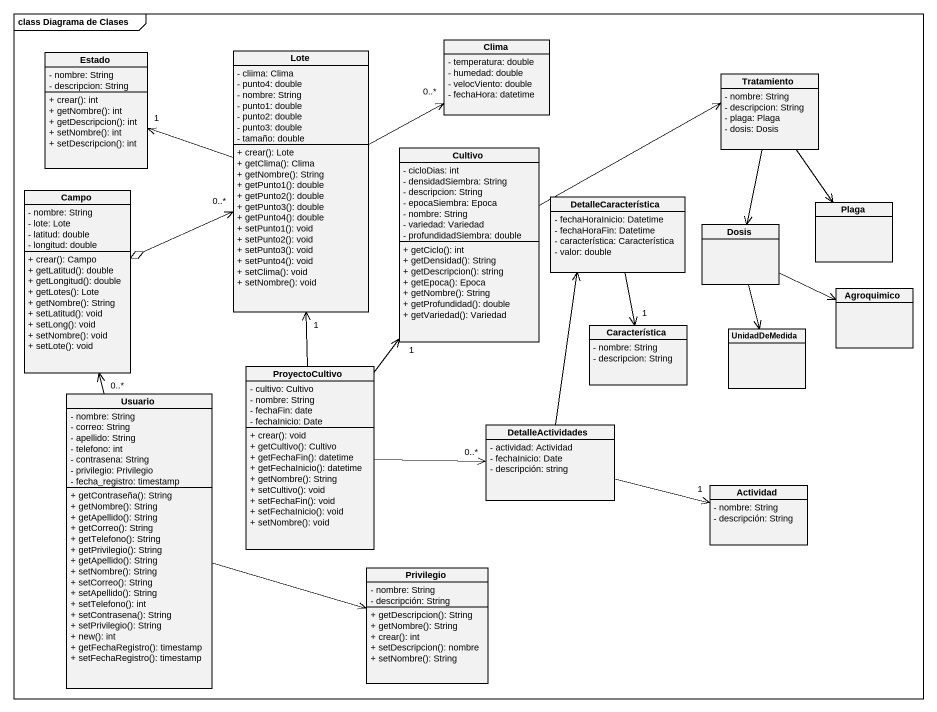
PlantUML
@startuml
mainframe class Diagrama de Clases
hide circle
hide empty members
skinparam classAttributeIconSize 0
class Clima {
  - temperatura: double
  - humedad: double
  - velocViento: double
  - fechaHora: datetime
}
class Estado {
  - nombre: String
  - descripcion: String
  + crear(): int
  + getNombre(): int
  + getDescripcion(): int
  + setNombre(): int
  + setDescripcion(): int
}
class Lote {
  - cliima: Clima
  - punto4: double
  - nombre: String
  - punto1: double
  - punto2: double
  - punto3: double
  - tamaño: double
  + crear(): Lote
  + getClima(): Clima
  + getNombre(): String
  + getPunto1(): double
  + getPunto2(): double
  + getPunto3(): double
  + getPunto4(): double
  + setPunto1(): void
  + setPunto2(): void
  + setPunto3(): void
  + setPunto4(): void
  + setClima(): void
  + setNombre(): void
}
class Tratamiento {
  - nombre: String
  - descripcion: String
  - plaga: Plaga
  - dosis: Dosis
}
class Cultivo {
  - cicloDias: int
  - densidadSiembra: String
  - descripcion: String
  - epocaSiembra: Epoca
  - nombre: String
  - variedad: Variedad
  - profundidadSiembra: double
  + getCiclo(): int
  + getDensidad(): String
  + getDescripcion(): string
  + getEpoca(): Epoca
  + getNombre(): String
  + getProfundidad(): double
  + getVariedad(): Variedad
}
class Campo {
  - nombre: String
  - lote: Lote
  - latitud: double
  - longitud: double
  + crear(): Campo
  + getLatitud(): double
  + getLongitud(): double
  + getLotes(): Lote
  + getNombre(): String
  + setLatitud(): void
  + setLong(): void
  + setNombre(): void
  + setLote(): void
}
class DetalleCaracterística {
  - fechaHoraInicio: Datetime
  - fechaHoraFin: Datetime
  - característica: Característica
  - valor: double
}
class Dosis
class Plaga
class Agroquimico
class Característica {
  - nombre: String
  - descripcion: String
}
class UnidadDeMedida
class Usuario {
  - nombre: String
  - correo: String
  - apellido: String
  - telefono: int
  - contrasena: String
  - privilegio: Privilegio
  - fecha_registro: timestamp
  + getContraseña(): String
  + getNombre(): String
  + getApellido(): String
  + getCorreo(): String
  + getTelefono(): String
  + getPrivilegio(): String
  + getApellido(): String
  + setNombre(): String
  + setCorreo(): String
  + setApellido(): String
  + setTelefono(): int
  + setContrasena(): String
  + setPrivilegio(): String
  + new(): int
  + getFechaRegistro(): timestamp
  + setFechaRegistro(): timestamp
}
class ProyectoCultivo {
  - cultivo: Cultivo
  - nombre: String
  - fechaFin: date
  - fechaInicio: Date
  + crear(): void
  + getCultivo(): Cultivo
  + getFechaFin(): datetime
  + getFechaInicio(): datetime
  + getNombre(): String
  + setCultivo(): void
  + setFechaFin(): void
  + setFechaInicio(): void
  + setNombre(): void
}
class DetalleActividades {
  - actividad: Actividad
  - fechaInicio: Date
  - descripción: string
}
class Actividad {
  - nombre: String
  - descripción: String
}
class Privilegio {
  - nombre: String
  - descripción: String
  + getDescripcion(): String
  + getNombre(): String
  + crear(): int
  + setDescripcion(): nombre
  + setNombre(): String
}
Lote -right-> "0..*" Clima
Lote -left-> "1" Estado
Lote "0..*" <-left-o Campo
Tratamiento --> Dosis
Tratamiento --> Plaga
Cultivo -right-> Tratamiento
DetalleCaracterística --> "1" Característica
Dosis -right-> Agroquimico
Dosis --> UnidadDeMedida
Usuario -up-> "0..*" Campo
Usuario -right-> Privilegio
ProyectoCultivo -up-> "1" Lote
ProyectoCultivo -up-> "1" Cultivo
ProyectoCultivo -right-> "0..*" DetalleActividades
DetalleActividades -up-> DetalleCaracterística
DetalleActividades -right-> "1" Actividad
@enduml
